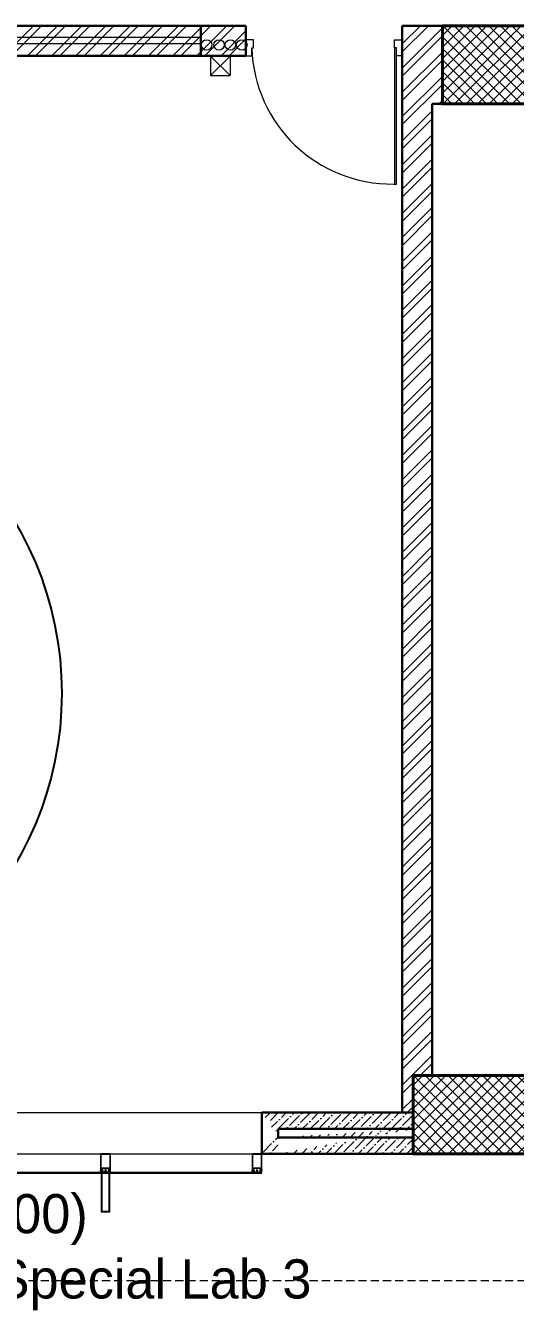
# Model space of a CAD drawing. Header units: millimetres. Extents: x 8275 to 147087, y -297470 to -191881.
# Drawn here: x 114576 to 118333, y -287910 to -278065 of the extents above; entities that cross this region are included whole.
import ezdxf

# ---------------------------------------------------------------- set-up
doc = ezdxf.new("R2010")
doc.units = ezdxf.units.MM
doc.header["$LTSCALE"] = 250
doc.header["$MEASUREMENT"] = 0
doc.linetypes.add('HIDDEN', pattern=[0.375, 0.25, -0.125])
for name, color, linetype, lineweight in [('25MM COND', 5, 'Continuous', 18), ('col', 6, 'Continuous', 40), ('door', 35, 'Continuous', 13), ('ele', 51, 'Continuous', 18), ('hatch', 9, 'Continuous', 0), ('hidden', 153, 'HIDDEN', 13), ('text', 7, 'Continuous', 9), ('wall', 1, 'Continuous', 30), ('win', 4, 'Continuous', 20)]:
    doc.layers.add(name, color=color, linetype=linetype, lineweight=lineweight)
doc.layers.add('FUR', color=140, linetype='Continuous')
doc.styles.get("Standard").update_dxf_attribs({"font": 'GOTHIC.TTF', "height": 100})
pattern_1 = [(45, (-6686.72, -319015.28), (-92.80777, 92.80777), []), (45, (-6624.85, -319015.28), (-92.80777, 92.80777), [])]
pattern_2 = [(45, (-6686.7244, -319015.2779), (2e-16, 2.326009148), [4.93421053, -1.64473684]), (135, (-6685.5614, -319014.1149), (2e-16, 2.326009148), [4.93421053, -1.64473684])]

# ---------------------------------------------------------------- blocks, each defined once
blk = doc.blocks.new('A$C75BC0A19')
at = {"layer": 'hatch'}
h = blk.add_hatch(dxfattribs=at)
h.set_pattern_fill('ANSI37', color=256, scale=500, angle=-90)
h.set_pattern_definition([(315, (43610.565, 3859843.345), (44.1941738, 44.1941738), []), (45, (43610.565, 3859843.345), (-44.1941738, 44.1941738), [])])
h.paths.add_polyline_path([(-20772.7, 17316.3), (-20772.7, 16716.3), (-19572.7, 16716.3), (-19572.7, 17316.3)])
h = blk.add_hatch(dxfattribs=at)
h.set_pattern_fill('ANSI37', color=256, scale=500, angle=-90)
h.set_pattern_definition([(315, (43385.565, 3851798.15), (44.1941738, 44.1941738), []), (45, (43385.565, 3851798.15), (-44.1941738, 44.1941738), [])])
h.paths.add_polyline_path([(-20997.7, 9271.1), (-20997.7, 8671.1), (-19797.7, 8671.1), (-19797.7, 9271.1)])
at = {"layer": 'col', "elevation": -27265.2}
for points in [[(-20772.7, 17316.3), (-20772.7, 16716.3), (-19572.7, 16716.3), (-19572.7, 17316.3)], [(-20997.7, 9271.1), (-20997.7, 8671.1), (-19797.7, 8671.1), (-19797.7, 9271.1)]]:
    blk.add_lwpolyline(points, close=True, dxfattribs=at)
blk = doc.blocks.new('D1-1000')
for p, q in [((-950.7, 0), (-1000, 0)), ((-1000, 0), (-1000, -102)), ((-950.7, -52.7), (-950.7, 0)), ((-49.3, 0), (0, 0)), ((-49.3, -52.7), (-49.3, 0)), ((0, 0), (0, -102)), ((-962.5, -52.7), (-950.7, -52.7)), ((-962.5, -102), (-962.5, -52.7)), ((-50.6, -52.7), (-50.6, -923.2)), ((-37.5, -52.7), (-49.3, -52.7)), ((-37.5, -923.2), (-37.5, -52.7)), ((-37.5, -102), (-37.5, -52.7)), ((-1000, -102), (-962.5, -102)), ((0, -102), (-37.5, -102)), ((-55, -923.2), (-37.5, -923.2))]:
    blk.add_line(p, q)
blk.add_ellipse((-39.7, 2.2), major_axis=(646.4, 674.7), ratio=0.977435, start_param=2.382767, end_param=3.900418)

msp = doc.modelspace()

# ---------------------------------------------------------------- hatches: boundary and pattern name
at = {"layer": 'hatch'}
h = msp.add_hatch(dxfattribs=at)
h.set_pattern_fill('ANSI32', color=256, scale=350, style=0)
h.set_pattern_definition(pattern_1)
h.paths.add_polyline_path([(108567, -278065.3), (108567, -278295.3), (116265.6, -278295.3), (116265.6, -278065.3)])
h = msp.add_hatch(dxfattribs=at)
h.set_pattern_fill('ANSI32', color=256, scale=350, style=0)
h.set_pattern_definition(pattern_1)
h.paths.add_polyline_path([(117548.3, -286395.3), (117465.6, -286395.3), (117465.6, -278065.2), (117773.3, -278065.2), (117773.3, -278665.2), (117695.6, -278665.2), (117695.6, -286110.4), (117548.3, -286110.4)])
h = msp.add_hatch(dxfattribs=at)
h.set_pattern_fill('ANSI36', color=256, scale=350, style=0)
h.set_pattern_definition([(45, (-6686.724, -319015.28), (23.201941, 85.073785), [109.375, -21.875, 0, -21.875])])
edge = h.paths.add_edge_path()
edge.add_line((117548.3, -286395.2), (117548.3, -286520.3))
edge.add_line((116513.8, -286710.2), (116513.8, -286710.2))
edge.add_line((116513.8, -286520.2), (116513.8, -286585.2))
edge.add_line((116388.8, -286395.2), (116388.8, -286710.2))
edge.add_line((116513.8, -286520.2), (117548.3, -286520.3))
edge.add_line((116388.8, -286395.2), (117548.3, -286395.2))
edge.add_line((116513.8, -286585.2), (117548.3, -286585.2))
edge.add_line((117548.3, -286585.2), (117548.3, -286710.2))
edge.add_line((116388.8, -286710.2), (117548.3, -286710.2))
h = msp.add_hatch(dxfattribs=at)
h.set_pattern_fill('AR-HBONE', color=256, scale=0.411184, style=0)
h.set_pattern_definition(pattern_2)
h.paths.add_polyline_path([(115156.6, -286836.8), (115156.6, -286838.9), (115162.1, -286838.9), (115162.1, -286836.8)], flags=16)
h.paths.add_polyline_path([(115220.9, -286836.8), (115220.9, -286838.9), (115215.4, -286838.9), (115215.4, -286836.8)], flags=16)
edge = h.paths.add_edge_path()
edge.add_arc((115166.9, -286851.1), 0.685, 180, 360, ccw=False)
edge.add_arc((115165.5, -286851.1), 0.685, 180, 360, ccw=False)
edge.add_arc((115164.1, -286851.1), 0.685, 180, 360, ccw=False)
edge.add_arc((115162.8, -286851.1), 0.685, -180, 0, ccw=False)
edge.add_arc((115161.4, -286851.1), 0.685, -180, 0, ccw=False)
edge.add_arc((115160, -286851.1), 0.685, 180, 360, ccw=False)
edge.add_arc((115158.7, -286851.1), 0.685, 180, 360, ccw=False)
edge.add_arc((115157.3, -286851.1), 0.685, -180, 0, ccw=False)
edge.add_arc((115155.9, -286851.1), 0.685, 180, 360, ccw=False)
edge.add_arc((115154.6, -286851.1), 0.685, -180, 0, ccw=False)
edge.add_arc((115153.2, -286851.1), 0.685, 180, 360, ccw=False)
edge.add_arc((115151.8, -286851.1), 0.685, -180, 0, ccw=False)
edge.add_line((115151.1, -286851.1), (115151.1, -286838.9))
edge.add_line((115151.1, -286838.9), (115155, -286838.9))
edge.add_line((115155, -286838.9), (115155, -286836.8))
edge.add_line((115155, -286836.8), (115153.2, -286836.8))
edge.add_line((115153.2, -286836.8), (115154.8, -286833.4))
edge.add_line((115154.8, -286833.4), (115163.8, -286833.4))
edge.add_line((115163.8, -286833.4), (115165.5, -286836.8))
edge.add_line((115165.5, -286836.8), (115163.7, -286836.8))
edge.add_line((115163.7, -286836.8), (115163.7, -286838.9))
edge.add_line((115163.7, -286838.9), (115167.6, -286838.9))
edge.add_line((115167.6, -286838.9), (115167.6, -286851.1))
edge.add_arc((115210.6, -286851), 0.685, 180, 360)
edge.add_arc((115212, -286851), 0.685, 180, 360)
edge.add_arc((115213.4, -286851), 0.685, 180, 360)
edge.add_arc((115214.8, -286851), 0.685, 180, 360)
edge.add_arc((115216.1, -286851), 0.685, 180, 360)
edge.add_arc((115217.5, -286851), 0.685, 180, 360)
edge.add_arc((115218.9, -286851), 0.685, 180, 360)
edge.add_arc((115220.2, -286851), 0.685, 180, 360)
edge.add_arc((115221.6, -286851), 0.685, 180, 360)
edge.add_arc((115223, -286851), 0.685, 180, 360)
edge.add_arc((115224.3, -286851), 0.685, 180, 360)
edge.add_arc((115225.7, -286851), 0.685, 180, 360)
edge.add_line((115226.4, -286851), (115226.4, -286838.9))
edge.add_line((115226.4, -286838.9), (115222.6, -286838.9))
edge.add_line((115222.6, -286838.9), (115222.6, -286836.8))
edge.add_line((115222.6, -286836.8), (115224.3, -286836.8))
edge.add_line((115224.3, -286836.8), (115222.7, -286833.4))
edge.add_line((115222.7, -286833.4), (115213.8, -286833.4))
edge.add_line((115213.8, -286833.4), (115212, -286836.8))
edge.add_line((115212, -286836.8), (115213.8, -286836.8))
edge.add_line((115213.8, -286836.8), (115213.8, -286838.9))
edge.add_line((115213.8, -286838.9), (115210, -286838.9))
edge.add_line((115210, -286838.9), (115210, -286851))
h = msp.add_hatch(dxfattribs=at)
h.set_pattern_fill('AR-HBONE', color=256, scale=0.411184, style=0)
h.set_pattern_definition(pattern_2)
h.paths.add_polyline_path([(116318.9, -286836.9), (116318.9, -286838.9), (116324.4, -286838.9), (116324.4, -286836.9)], flags=16)
h.paths.add_polyline_path([(116383.2, -286836.9), (116383.2, -286838.9), (116377.7, -286838.9), (116377.7, -286836.9)], flags=16)
edge = h.paths.add_edge_path()
edge.add_arc((116329.2, -286851.1), 0.685, 180, 360, ccw=False)
edge.add_arc((116327.8, -286851.1), 0.685, 180, 360, ccw=False)
edge.add_arc((116326.5, -286851.1), 0.685, 180, 360, ccw=False)
edge.add_arc((116325.1, -286851.1), 0.685, -180, 0, ccw=False)
edge.add_arc((116323.7, -286851.1), 0.685, -180, 0, ccw=False)
edge.add_arc((116322.3, -286851.1), 0.685, 180, 360, ccw=False)
edge.add_arc((116321, -286851.1), 0.685, 180, 360, ccw=False)
edge.add_arc((116319.6, -286851.1), 0.685, -180, 0, ccw=False)
edge.add_arc((116318.2, -286851.1), 0.685, 180, 360, ccw=False)
edge.add_arc((116316.9, -286851.1), 0.685, -180, 0, ccw=False)
edge.add_arc((116315.5, -286851.1), 0.685, 180, 360, ccw=False)
edge.add_arc((116314.1, -286851.1), 0.685, -180, 0, ccw=False)
edge.add_line((116313.4, -286851.1), (116313.4, -286838.9))
edge.add_line((116313.4, -286838.9), (116317.3, -286838.9))
edge.add_line((116317.3, -286838.9), (116317.3, -286836.9))
edge.add_line((116317.3, -286836.9), (116315.5, -286836.9))
edge.add_line((116315.5, -286836.9), (116317.1, -286833.5))
edge.add_line((116317.1, -286833.5), (116326.1, -286833.5))
edge.add_line((116326.1, -286833.5), (116327.8, -286836.9))
edge.add_line((116327.8, -286836.9), (116326, -286836.9))
edge.add_line((116326, -286836.9), (116326, -286838.9))
edge.add_line((116326, -286838.9), (116329.9, -286838.9))
edge.add_line((116329.9, -286838.9), (116329.9, -286851.1))
edge.add_arc((116373, -286851.1), 0.685, 180, 360)
edge.add_arc((116374.3, -286851.1), 0.685, 180, 360)
edge.add_arc((116375.7, -286851.1), 0.685, 180, 360)
edge.add_arc((116377.1, -286851.1), 0.685, 180, 360)
edge.add_arc((116378.4, -286851.1), 0.685, 180, 360)
edge.add_arc((116379.8, -286851.1), 0.685, 180, 360)
edge.add_arc((116381.2, -286851.1), 0.685, 180, 360)
edge.add_arc((116382.5, -286851.1), 0.685, 180, 360)
edge.add_arc((116383.9, -286851.1), 0.685, 180, 360)
edge.add_arc((116385.3, -286851.1), 0.685, 180, 360)
edge.add_arc((116386.7, -286851.1), 0.685, 180, 360)
edge.add_arc((116388, -286851.1), 0.685, 180, 360)
edge.add_line((116388.7, -286851.1), (116388.7, -286838.9))
edge.add_line((116388.7, -286838.9), (116384.9, -286838.9))
edge.add_line((116384.9, -286838.9), (116384.9, -286836.9))
edge.add_line((116384.9, -286836.9), (116386.7, -286836.9))
edge.add_line((116386.7, -286836.9), (116385, -286833.5))
edge.add_line((116385, -286833.5), (116376.1, -286833.5))
edge.add_line((116376.1, -286833.5), (116374.3, -286836.9))
edge.add_line((116374.3, -286836.9), (116376.1, -286836.9))
edge.add_line((116376.1, -286836.9), (116376.1, -286838.9))
edge.add_line((116376.1, -286838.9), (116372.3, -286838.9))
edge.add_line((116372.3, -286838.9), (116372.3, -286851.1))

# ---------------------------------------------------------------- linework, layer by layer
at = {"color": 8}
msp.add_line((116265.6, -278172.9, -11300.6), (116265.6, -278295.3, -11300.6), dxfattribs=at)
at = {"layer": '25MM COND', "color": 1}
for p, q in [((116145.3, -278297.6, -11300.6), (115995.3, -278297.6, -11300.6)), ((115995.3, -278297.6, -11300.6), (116145.3, -278447.6, -11300.6)), ((116145.3, -278297.6, -11300.6), (115995.3, -278447.6, -11300.6)), ((115995.3, -278297.6, -11300.6), (115995.3, -278447.6, -11300.6)), ((116145.3, -278297.6, -11300.6), (116145.3, -278447.6, -11300.6)), ((115995.3, -278447.6, -11300.6), (116145.3, -278447.6, -11300.6))]:
    msp.add_line(p, q, dxfattribs=at)
at = {"layer": '25MM COND', "color": 32}
for centre in [(115964.8, -278212.5, -11300.6), (116234.2, -278212.5, -11300.6)]:
    msp.add_circle(centre, 40, dxfattribs=at)
at = {"layer": '25MM COND', "color": 104}
msp.add_circle((116059.5, -278212.5, -11300.6), 40, dxfattribs=at)
at = {"layer": '25MM COND', "color": 6}
msp.add_circle((116146.8, -278212.5, -11300.6), 40, dxfattribs=at)
at = {"layer": 'ele'}
for p, q in [((115920.6, -278155.3, -11300.6), (108912, -278155.3, -11300.6)), ((115920.6, -278205.3, -11300.6), (108912, -278205.3, -11300.6)), ((107988.8, -286395.2, -11300.6), (116388.8, -286395.2, -11300.6))]:
    msp.add_line(p, q, dxfattribs=at)
at = {"layer": 'FUR', "linetype": 'ByBlock', "ltscale": 100}
msp.add_circle((112274.4, -283181.7, 122661.2), 2578.4, dxfattribs=at)
at = {"layer": 'hatch'}
msp.add_line((116260.9, -278295.3, -11300.6), (116265.6, -278290.7, -11300.6), dxfattribs=at)
at = {"layer": 'hidden'}
msp.add_line((109161, -287680.7, -11300.6), (128531.8, -287680.7, -11300.6), dxfattribs=at)
at = {"layer": 'wall'}
for p, q in [((116265.6, -278065.3, -11300.6), (108567, -278065.3, -11300.6)), ((115920.6, -278065.3, -11300.6), (115920.6, -278295.3, -11300.6)), ((116265.6, -278065.3, -11300.6), (116265.6, -278295.3, -11300.6)), ((117773.3, -278065.2, -11300.6), (117465.6, -278065.2, -11300.6)), ((117465.6, -278065.2, -11300.6), (117465.6, -278295.2, -11300.6)), ((116265.6, -278295.3, -11300.6), (108567, -278295.3, -11300.6)), ((117465.6, -278295.2, -11300.6), (117465.6, -286395.2, -11300.6)), ((117695.6, -278665.2, -11300.6), (117695.6, -286110.4, -11300.6)), ((117773.3, -278665.2, -11300.6), (117695.6, -278665.2, -11300.6)), ((116388.8, -286395.2, -11300.6), (117548.3, -286395.3, -11300.6)), ((116388.8, -286395.2, -11300.6), (116388.8, -286710.2, -11300.6)), ((116513.8, -286520.2, -11300.6), (117548.3, -286520.3, -11300.6)), ((116513.8, -286520.2, -11300.6), (116513.8, -286585.2, -11300.6)), ((116513.8, -286585.2, -11300.6), (117548.3, -286585.3, -11300.6)), ((116388.8, -286710.2, -11300.6), (117548.3, -286710.3, -11300.6)), ((116513.8, -286710.2, -11300.6), (116513.8, -286710.2, -11300.6))]:
    msp.add_line(p, q, dxfattribs=at)
at = {"layer": 'win'}
for p, q in [((107988.8, -286853.8, -11300.6), (116388.8, -286854.3, -11300.6)), ((116388.8, -286855.4, -11300.6), (107988.8, -286854.9, -11300.6)), ((116388.8, -286856.5, -11300.6), (107988.8, -286856, -11300.6)), ((116388.8, -286857.6, -11300.6), (107988.8, -286857.1, -11300.6)), ((116388.8, -286858.7, -11300.6), (107988.8, -286858.2, -11300.6)), ((116388.8, -286859.8, -11300.6), (107988.8, -286859.3, -11300.6)), ((116388.8, -286860.9, -11300.6), (107988.8, -286860.4, -11300.6)), ((115177.8, -286851.9, -11300.6), (115179.2, -286853.3, -11300.6)), ((115179.2, -286858.8, -11300.6), (115177.8, -286860.2, -11300.6)), ((115179.2, -286853.3, -11300.6), (115179.2, -286858.8, -11300.6)), ((115199.7, -286851.9, -11300.6), (115198.4, -286853.3, -11300.6)), ((115198.4, -286853.3, -11300.6), (115198.4, -286858.8, -11300.6)), ((115198.4, -286858.8, -11300.6), (115199.7, -286860.2, -11300.6)), ((116340.1, -286852, -11300.6), (116341.5, -286853.4, -11300.6)), ((116341.5, -286858.9, -11300.6), (116340.1, -286860.2, -11300.6)), ((116341.5, -286853.4, -11300.6), (116341.5, -286858.9, -11300.6)), ((116362, -286852, -11300.6), (116360.7, -286853.4, -11300.6)), ((116360.7, -286853.4, -11300.6), (116360.7, -286858.9, -11300.6)), ((116360.7, -286858.9, -11300.6), (116362, -286860.2, -11300.6))]:
    msp.add_line(p, q, dxfattribs=at)
at = {"layer": 'win', "elevation": -11300.6}
msp.add_lwpolyline([(107988.8, -286710.2), (116388.8, -286710.2)], dxfattribs=at)
for points in [[(115191.5, -286848.2), (115192.1, -286848.8), (115191.5, -286849.3), (115191.5, -286852), (115192.1, -286852.6), (115191.5, -286853.1), (115191.5, -286855.9), (115192.1, -286856.4, 0.960671), (115195.6, -286856.3), (115195.6, -286843.7, 0.198912), (115194.9, -286841.9), (115191.5, -286838.6, -0.198912), (115190.8, -286836.8), (115190.8, -286821.1), (115221.2, -286821.1, -0.414214), (115223.7, -286823.5), (115223.7, -286827.5, -0.414214), (115221.2, -286830), (115212.5, -286830, 0.414214), (115210, -286832.4), (115210, -286838.9), (115213.8, -286838.9), (115213.8, -286836.8), (115212.1, -286836.8), (115212.1, -286833.4), (115224.4, -286833.4), (115224.4, -286836.8), (115222.6, -286836.8), (115222.6, -286838.9), (115226.5, -286838.9), (115226.5, -286710.2), (115151.1, -286710.2), (115151.1, -286838.9), (115154.9, -286838.9), (115154.9, -286836.8), (115153.1, -286836.8), (115153.1, -286833.4), (115165.5, -286833.4), (115165.5, -286836.8), (115163.7, -286836.8), (115163.7, -286838.9), (115167.5, -286838.9), (115167.5, -286832.4, 0.414214), (115165.1, -286830), (115156.3, -286830, -0.414214), (115153.8, -286827.5), (115153.8, -286823.5, -0.414214), (115156.3, -286821.1), (115186.7, -286821.1), (115186.7, -286836.8, -0.198912), (115186, -286838.6), (115182.6, -286841.9, 0.198912), (115181.9, -286843.7), (115181.9, -286856.3, 0.960671), (115185.5, -286856.4), (115186, -286855.9), (115186, -286853.1), (115185.5, -286852.6), (115186, -286852), (115186, -286849.3), (115185.5, -286848.8), (115186, -286848.2), (115186, -286845.5), (115185.5, -286844.9), (115188.8, -286841.6), (115192.1, -286844.9), (115191.5, -286845.5)], [(116353.8, -286848.3), (116354.4, -286848.8), (116353.8, -286849.4), (116353.8, -286852.1), (116354.4, -286852.6), (116353.8, -286853.2), (116353.8, -286855.9), (116354.4, -286856.5, 0.960671), (116357.9, -286856.3), (116357.9, -286843.7, 0.198912), (116357.2, -286842), (116353.9, -286838.6, -0.198912), (116353.1, -286836.9), (116353.1, -286821.1), (116383.6, -286821.1, -0.414214), (116386, -286823.6), (116386, -286827.6, -0.414214), (116383.6, -286830), (116374.8, -286830, 0.414214), (116372.3, -286832.5), (116372.3, -286838.9), (116376.2, -286838.9), (116376.2, -286836.9), (116374.4, -286836.9), (116374.4, -286833.5), (116386.7, -286833.5), (116386.7, -286836.9), (116384.9, -286836.9), (116384.9, -286838.9), (116388.8, -286838.9), (116388.8, -286710.2), (116313.4, -286710.2), (116313.4, -286838.9), (116317.2, -286838.9), (116317.2, -286836.9), (116315.4, -286836.9), (116315.4, -286833.5), (116327.8, -286833.5), (116327.8, -286836.9), (116326, -286836.9), (116326, -286838.9), (116329.8, -286838.9), (116329.8, -286832.5, 0.414214), (116327.4, -286830), (116318.6, -286830, -0.414214), (116316.1, -286827.6), (116316.1, -286823.6, -0.414214), (116318.6, -286821.1), (116349, -286821.1), (116349, -286836.9, -0.198912), (116348.3, -286838.6), (116344.9, -286842, 0.198912), (116344.2, -286843.7), (116344.2, -286856.3, 0.960671), (116347.8, -286856.5), (116348.3, -286855.9), (116348.3, -286853.2), (116347.8, -286852.6), (116348.3, -286852.1), (116348.3, -286849.4), (116347.8, -286848.8), (116348.3, -286848.3), (116348.3, -286845.5), (116347.8, -286845), (116351.1, -286841.7), (116354.4, -286845), (116353.8, -286845.5)]]:
    msp.add_lwpolyline(points, format="xyb", close=True, dxfattribs=at)
for points in [[(115153.8, -286715.7), (115153.8, -286818.3), (115223.7, -286818.3), (115223.7, -286715.7)], [(116316.1, -286715.7), (116316.1, -286818.4), (116386, -286818.4), (116386, -286715.7)], [(115156.6, -286836.8), (115156.6, -286838.9), (115162.1, -286838.9), (115162.1, -286836.8)], [(115220.9, -286836.8), (115220.9, -286838.9), (115215.4, -286838.9), (115215.4, -286836.8)], [(116318.9, -286836.9), (116318.9, -286838.9), (116324.4, -286838.9), (116324.4, -286836.9)], [(116383.2, -286836.9), (116383.2, -286838.9), (116377.7, -286838.9), (116377.7, -286836.9)]]:
    msp.add_lwpolyline(points, close=True, dxfattribs=at)
for points in [[(115167.6, -286851.1, -1), (115166.2, -286851.1, -1), (115164.8, -286851.1, -1), (115163.5, -286851.1, -1), (115162.1, -286851.1, -1), (115160.7, -286851.1, -1), (115159.4, -286851.1, -1), (115158, -286851.1, -1), (115156.6, -286851.1, -1), (115155.2, -286851.1, -1), (115153.9, -286851.1, -1), (115152.5, -286851.1, -1), (115151.1, -286851.1), (115151.1, -286838.9), (115154.9, -286838.9), (115154.9, -286836.8), (115153.2, -286836.8), (115154.8, -286833.4), (115163.8, -286833.4), (115165.5, -286836.8), (115163.7, -286836.8), (115163.7, -286838.9), (115167.6, -286838.9), (115167.6, -286851.1)], [(115210, -286851, 1), (115211.3, -286851, 1), (115212.7, -286851, 1), (115214.1, -286851, 1), (115215.4, -286851, 1), (115216.8, -286851, 1), (115218.2, -286851, 1), (115219.5, -286851, 1), (115220.9, -286851, 1), (115222.3, -286851, 1), (115223.7, -286851, 1), (115225, -286851, 1), (115226.4, -286851), (115226.4, -286838.9), (115222.6, -286838.9), (115222.6, -286836.8), (115224.3, -286836.8), (115222.7, -286833.4), (115213.8, -286833.4), (115212, -286836.8), (115213.8, -286836.8), (115213.8, -286838.9), (115210, -286838.9), (115210, -286851)], [(116329.9, -286851.1, -1), (116328.5, -286851.1, -1), (116327.1, -286851.1, -1), (116325.8, -286851.1, -1), (116324.4, -286851.1, -1), (116323, -286851.1, -1), (116321.7, -286851.1, -1), (116320.3, -286851.1, -1), (116318.9, -286851.1, -1), (116317.5, -286851.1, -1), (116316.2, -286851.1, -1), (116314.8, -286851.1, -1), (116313.4, -286851.1), (116313.4, -286838.9), (116317.2, -286838.9), (116317.2, -286836.9), (116315.5, -286836.9), (116317.1, -286833.5), (116326.1, -286833.5), (116327.8, -286836.9), (116326, -286836.9), (116326, -286838.9), (116329.9, -286838.9), (116329.9, -286851.1)], [(116372.3, -286851.1, 1), (116373.6, -286851.1, 1), (116375, -286851.1, 1), (116376.4, -286851.1, 1), (116377.7, -286851.1, 1), (116379.1, -286851.1, 1), (116380.5, -286851.1, 1), (116381.9, -286851.1, 1), (116383.2, -286851.1, 1), (116384.6, -286851.1, 1), (116386, -286851.1, 1), (116387.3, -286851.1, 1), (116388.7, -286851.1), (116388.7, -286838.9), (116384.9, -286838.9), (116384.9, -286836.9), (116386.7, -286836.9), (116385, -286833.5), (116376.1, -286833.5), (116374.3, -286836.9), (116376.1, -286836.9), (116376.1, -286838.9), (116372.3, -286838.9), (116372.3, -286851.1)]]:
    msp.add_lwpolyline(points, format="xyb", dxfattribs=at)
at = {"layer": 'win', "extrusion": (5.57819e-18, 4.27086e-05, 1), "elevation": -11314.3}
for points in [[(115221.3, -287155.1), (115221.3, -286855.1), (115156.3, -286855.1), (115156.3, -287155.1)], [(115216.3, -287150.1), (115216.3, -286860.1), (115161.3, -286860.1), (115161.3, -287150.1)]]:
    msp.add_lwpolyline(points, close=True, dxfattribs=at)
at = {"layer": 'win'}
for centre, radius, start, end in [((115188.8, -286915.1, -11300.6), 56, 78.7142, 101.2858), ((115188.8, -286917.8, -11300.6), 59.5, 80.37244, 99.62756), ((115182.2, -286880, -11300.6), 23.7, 90.58266, 97.23186), ((115181.8, -286868.6, -11300.6), 11.8, 89.26962, 102.92134), ((115182.7, -286875.9, -11300.6), 18.7, 91.46198, 100.76135), ((115185.7, -286895.6, -11300.6), 38.2, 94.80618, 99.83192), ((115188.8, -286918.7, -11300.6), 61, 80.94895, 99.05105), ((115188.8, -287111.9, -11300.6), 254.6, 89.18954, 90.81046), ((115188.8, -286936.2, -11300.6), 79.4, 87.56581, 92.43419), ((115188.8, -286918.3, -11300.6), 62, 87.01176, 92.98824), ((115188.8, -286889.8, -11300.6), 34.1, 85.38716, 94.61284), ((115193.2, -286884.9, -11300.6), 27.3, 79.02917, 86.02977), ((115194.4, -286878.9, -11300.6), 21.7, 79.62672, 87.55798), ((115195.1, -286871.9, -11300.6), 15.6, 77.86281, 87.99638), ((115195.8, -286866.2, -11300.6), 9.46, 74.12487, 91.27881), ((116351.1, -286915.2, -11300.6), 56, 78.7142, 101.2858), ((116351.1, -286917.9, -11300.6), 59.5, 80.37244, 99.62756), ((116344.5, -286880, -11300.6), 23.7, 90.58266, 97.23186), ((116344.1, -286868.6, -11300.6), 11.8, 89.26962, 102.92134), ((116345, -286875.9, -11300.6), 18.7, 91.46198, 100.76135), ((116348, -286895.7, -11300.6), 38.2, 94.80618, 99.83192), ((116351.1, -286918.8, -11300.6), 61, 80.94895, 99.05105), ((116351.1, -287112, -11300.6), 254.6, 89.18954, 90.81046), ((116351.1, -286936.3, -11300.6), 79.4, 87.56581, 92.43419), ((116351.1, -286918.3, -11300.6), 62, 87.01176, 92.98824), ((116351.1, -286889.9, -11300.6), 34.1, 85.38716, 94.61284), ((116355.5, -286884.9, -11300.6), 27.3, 79.02917, 86.02977), ((116356.8, -286879, -11300.6), 21.7, 79.62672, 87.55798), ((116357.4, -286872, -11300.6), 15.6, 77.86281, 87.99638), ((116358.1, -286866.3, -11300.6), 9.46, 74.12487, 91.27881)]:
    msp.add_arc(centre, radius, start, end, dxfattribs=at)

# ---------------------------------------------------------------- block references
at = {"layer": 'door', "xscale": 1.2, "yscale": 1.2, "zscale": 1.2}
msp.add_blockref('D1-1000', (117465.6, -278172.9, -11300.6), dxfattribs=at)
at = {"layer": 'hatch'}
msp.add_blockref('A$C75BC0A19', (138546.1, -295381.5, -11300.6), dxfattribs=at)

# ---------------------------------------------------------------- texts
at = {"layer": 'text', "linetype": 'ByBlock', "ltscale": 100, "insert": (110034.8, -287019.7, -33901.9), "char_height": 300, "width": 8233.379, "attachment_point": 1, "rotation": 360}
msp.add_mtext('BOYD LAB-5 (10555X8100)\\PNew name -  ECE Core/Special Lab 3', dxfattribs=at)

doc.saveas('drawing.dxf')
